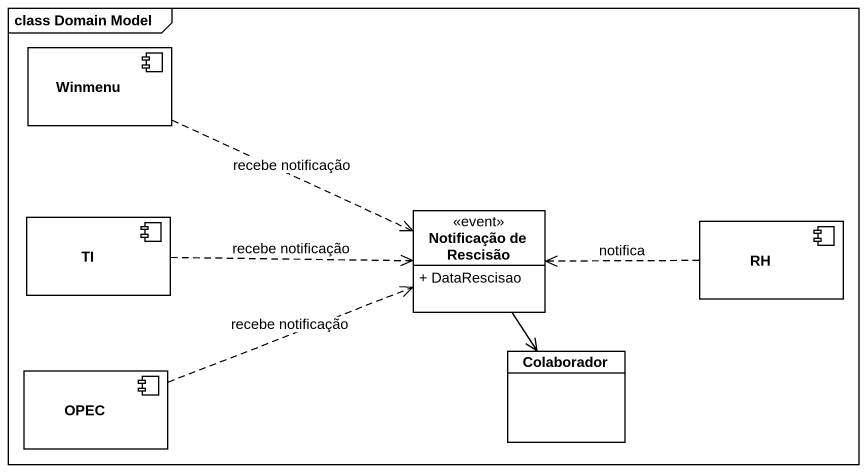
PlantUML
@startuml
mainframe class Domain Model
allowmixing
hide circle
hide empty members
skinparam classAttributeIconSize 0
component Winmenu
component TI
class "Notificação de Rescisão" as Notificação_de_Rescisão <<event>> {
  + DataRescisao
}
component RH
class Colaborador
component OPEC
Winmenu .right.> Notificação_de_Rescisão : recebe notificação
TI .right.> Notificação_de_Rescisão : recebe notificação
Notificação_de_Rescisão --> Colaborador
RH .left.> Notificação_de_Rescisão : notifica
OPEC .right.> Notificação_de_Rescisão : recebe notificação
@enduml
